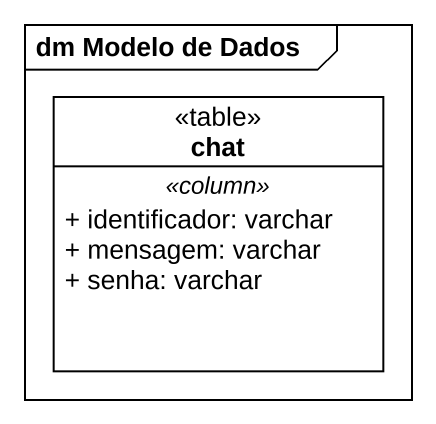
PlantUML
@startuml
mainframe dm Modelo de Dados
hide circle
hide empty members
skinparam classAttributeIconSize 0
class chat <<table>> {
  .. <<column>> ..
  + identificador: varchar
  + mensagem: varchar
  + senha: varchar
}
@enduml
